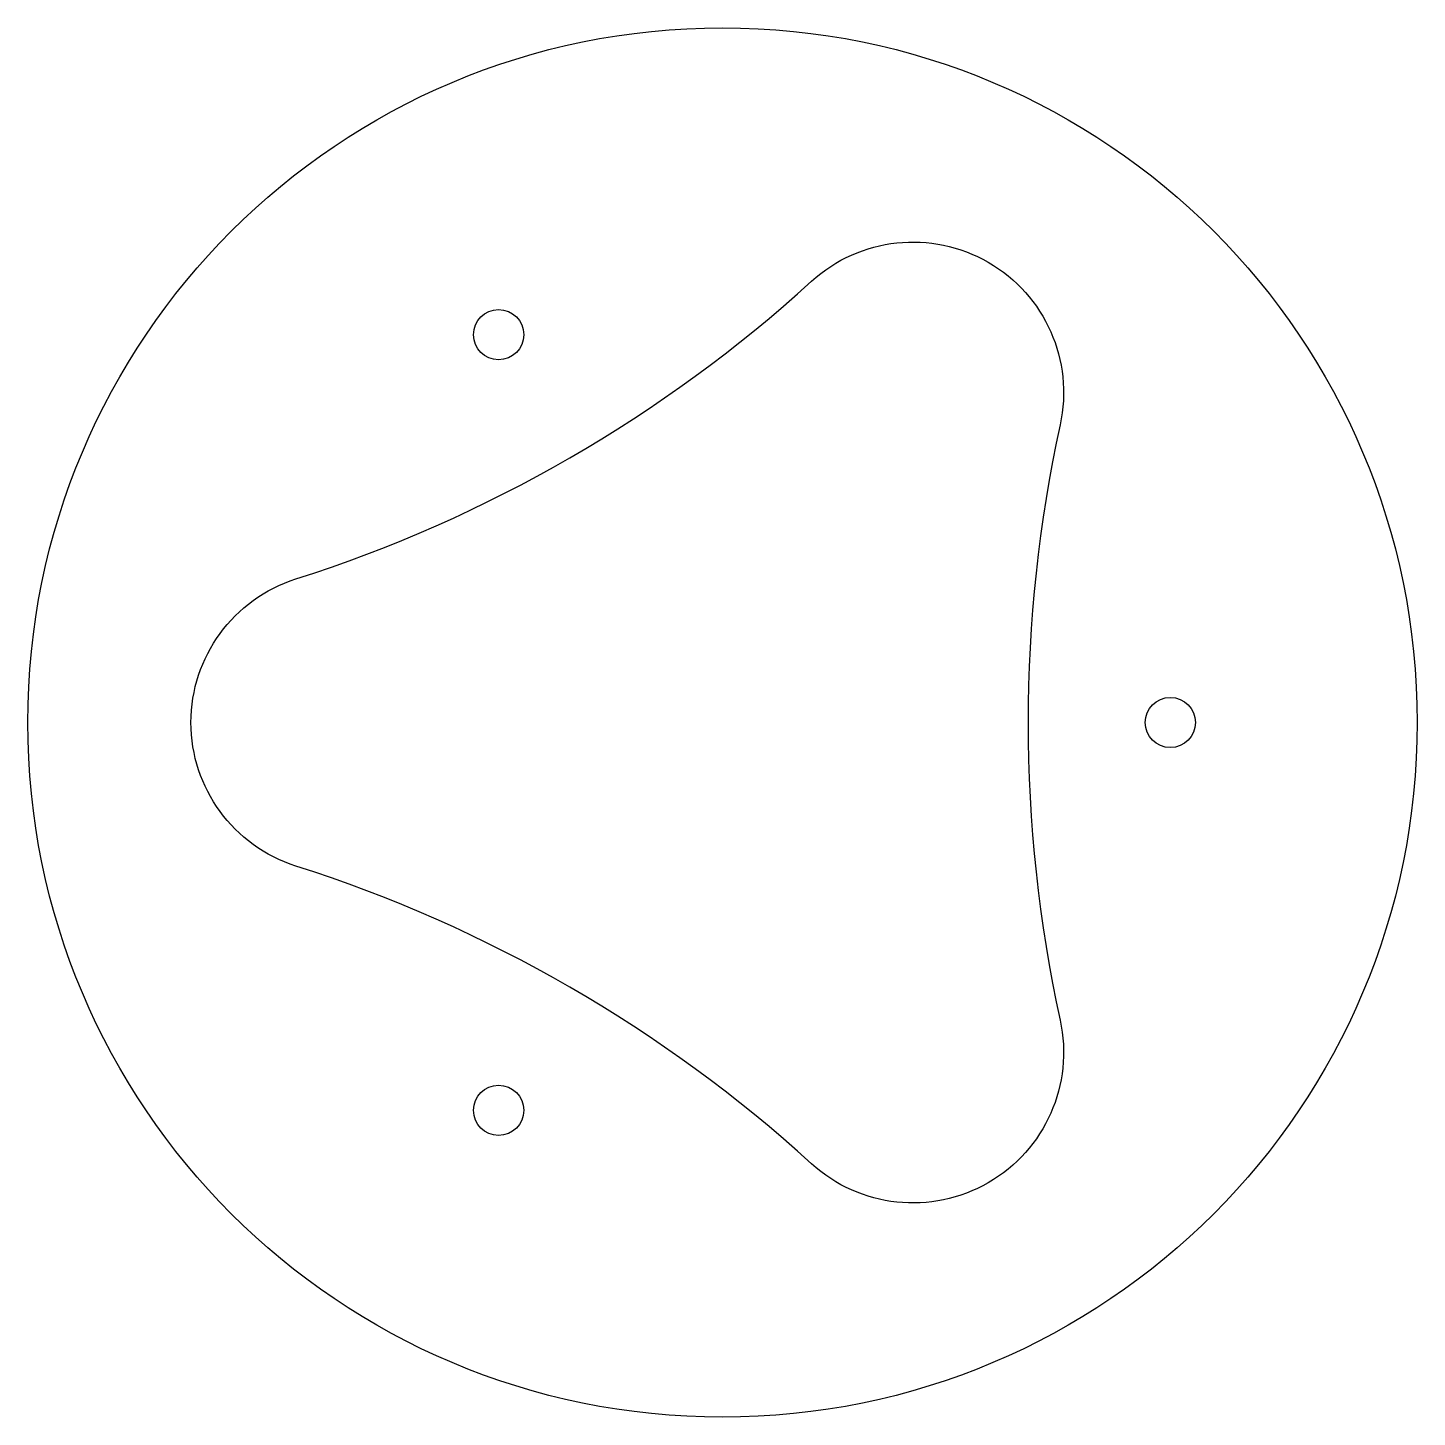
# Model space of a CAD drawing. Header units: millimetres. Extents: x -41.5 to 41.5, y -41.5 to 41.5.
import ezdxf

# ---------------------------------------------------------------- set-up
doc = ezdxf.new("R2010")
doc.units = ezdxf.units.MM

msp = doc.modelspace()

# ---------------------------------------------------------------- linework, layer by layer
msp.add_lwpolyline([(20.168, -17.783, -0.730709), (5.317, -26.358, 0.107857), (-25.485, -8.575, -0.730709), (-25.485, 8.575, 0.107857), (5.317, 26.358, -0.730709), (20.168, 17.783, 0.107857)], format="xyb", close=True)
for centre, radius in [((0, 0), 41.5), ((-13.375, 23.166), 1.5), ((26.75, 0), 1.5), ((-13.375, -23.166), 1.5)]:
    msp.add_circle(centre, radius)

doc.saveas('drawing.dxf')
